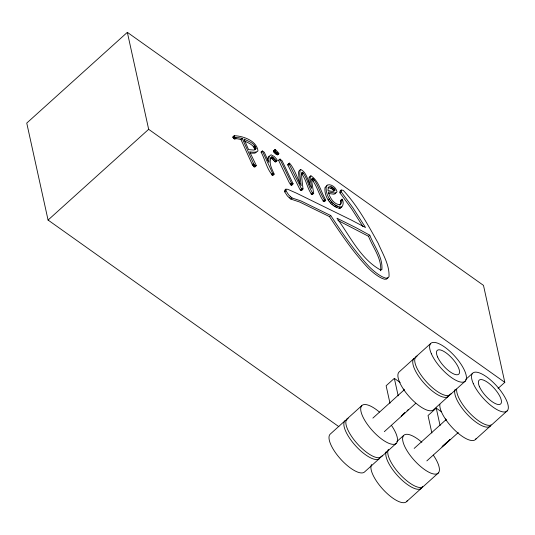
<?xml version="1.0" encoding="UTF-8"?>
<svg xmlns="http://www.w3.org/2000/svg" width="535" height="535" viewBox="0 0 535 535"><rect width="100%" height="100%" fill="white"/><g stroke="black" fill="none" stroke-linecap="round" stroke-linejoin="round"><path stroke-width="0.8" d="M273.539 151.592L273.566 150.837L274.796 149.726L275.518 149.733L278.153 152.428L278.788 153.746L277.558 154.856L275.746 153.946L273.94 152.174L273.539 151.592L275.518 149.733M274.796 149.726L274.776 150.482L276.007 151.953L278.788 153.746M362.944 226.546L351.716 208.958L339.926 192.827L339.972 191.149L341.203 190.032L343.249 190.346C357.668 205.808 367.98 224.867 378.205 243.278C382.665 253.931 389.614 264.785 389.025 276.662L387.808 278.026L385.722 278.147L382.759 277.03A28.168 10.025 47.9 0 1 369.444 266.945C354.631 251.35 342.574 233.407 330.73 215.518L301.004 200.953L292.063 197.977L288.632 194.887L285.964 190.721L285.877 189.183L287.69 189.29L296.45 193.148L351.361 220.072L365.525 227.542L352.953 207.847L341.156 191.717L341.203 190.032M291.722 185.23L293.006 183.579L282.052 160.707L279.932 159.129L278.702 160.239L278.889 160.935L289.154 182.442L290.973 185.016L291.722 185.23L293.006 183.579M326.979 185.745L325.012 187.544C323.902 196.405 330.877 207.112 340.033 208.289L342.025 206.731C343.537 204.658 343.617 201.247 342.059 199.18C339.571 200.364 341.263 203.4 339.785 205.279M342.059 199.18L341.718 202.39L340.394 204.731C333.86 204.785 329.7 197.609 328.269 191.925L335.084 193.102L336.415 192.647L337.003 191.724C336.214 187.818 331.479 183.645 327.38 184.983L326.25 186.434C325.14 195.295 332.115 206.002 341.27 207.172M267.594 160.179L268.209 157.19L268.931 156.24M380.653 270.784C381.836 258.392 372.781 247.404 368.548 236.309L337.919 220.407M272.95 175.253L272.743 175.433C266.878 169.401 265.079 159.43 261.087 152.067L262.324 150.957L264.303 152.288L268.891 162.466L268.958 157.638L269.439 156.08L271.078 154.789L274.161 156.461L276.782 159.276L277.09 160.714L276.394 160.774L272.389 157.016L271.8 156.889L270.57 157.999L272.322 158.975L275.164 161.891L275.859 161.824L275.98 161.135M242.188 138.391L240.957 139.501L236.951 138.732L234.223 138.879L232.859 137.301L234.203 135.716C243.077 135.95 256.68 140.705 257.97 150.796L257.522 151.385C255.108 152.669 252.259 152.161 249.664 151.813L256.151 165.215L256.058 165.843L254.58 165.168L253.476 163.376L242.188 138.391L238.189 137.622L235.453 137.762L234.089 136.191L234.203 135.716M325.681 200.531L324.952 200.464C320.171 194.051 318.619 185.297 313.443 178.937L312.206 180.048C317.389 186.407 318.94 195.161 323.715 201.575L324.451 201.641L325.681 200.531L325.608 199.742C320.98 192.045 318.96 180.837 310.949 175.814L309.21 177.332L308.956 178.309L309.431 184.073M310.949 175.814L310.44 176.222L310.18 178.75L311.611 188.246C307.973 182.435 307.324 172.671 300.683 169.428L300.075 170.07L299.774 173.714L301.205 185.719C297.139 178.376 295.059 169.508 289.542 163.135L287.89 164.432L287.937 165.154L299.821 189.31L301.018 190.433L301.586 190.467L302.971 188.808L301.432 174.357L301.613 173.026L302.014 172.377L302.636 172.417C307.692 178.349 308.254 187.297 312.962 193.322L313.697 193.389L311.724 181.265L312.159 178.255L313.443 178.937M301.586 190.467L302.971 188.808M277.558 154.856L278.916 153.398M341.397 206.824L340.033 208.289M335.773 192.834L335.184 193.757L333.853 194.212L328.323 193.429M255.991 148.61L255.289 149.586L253.804 150.067L248.561 149.606L243.98 139.006C248.18 141.327 255.088 143.106 255.991 148.61L254.76 149.72C254.031 144.697 247.946 142.825 244.06 140.718M240.957 139.501L252.246 164.486L253.985 166.8L254.827 166.953L254.921 166.325M387.795 277.772L386.578 279.136L384.484 279.257L381.529 278.14A28.168 10.025 47.9 0 1 368.207 268.055C353.401 252.46 341.343 234.517 329.5 216.628L299.767 202.063L290.833 199.087L287.402 195.997L284.727 191.831L284.647 190.293L285.877 189.183M498.058 388.437L504.806 382.351L483.486 285.382L127.343 32.341L26.75 123.083L48.07 220.052L338.842 426.649M48.07 220.052L148.663 129.31L127.343 32.341M232.859 137.301L234.089 136.191M233.467 138.237L234.704 137.127M234.223 138.879L235.453 137.762M234.858 138.98L236.089 137.869M253.376 146.53L254.613 145.42M254.005 147.332L255.235 146.222M254.446 148.135L255.676 147.025M254.734 149.004L255.964 147.894M252.246 164.486L253.476 163.376M252.727 165.389L253.958 164.278M253.343 166.278L254.58 165.168M253.985 166.8L255.215 165.689M254.827 166.953L256.245 165.629M273.94 152.174L275.177 151.064M274.776 153.063L276.007 151.953M271.158 158.126L272.389 157.016M275.746 153.946L276.976 152.829M276.562 154.488L277.792 153.378M272.322 158.975L273.552 157.865M273.472 160.186L274.702 159.076M274.455 161.309L275.685 160.192M275.164 161.891L276.394 160.774M275.859 161.824L277.09 160.714M280.4 159.169L278.702 160.239M271.372 174.41L272.603 173.3L262.324 150.957M271.82 174.952L273.051 173.842L274.181 174.142C271.934 168.799 268.276 163.035 271.305 157.163L271.8 156.889M272.215 175.259L273.445 174.149M272.743 175.433L274.181 174.142M289.542 163.135L287.89 164.432M287.937 165.154L289.167 164.044L289.121 163.322M300.683 169.428L298.844 171.18L298.543 172.611L299.513 183.632M302.636 172.417L301.406 173.527C306.461 179.459 307.023 188.407 311.731 194.439L312.467 194.499L313.697 193.389M290.204 184.194L291.435 183.084L279.932 159.129M302.108 174.169L303.338 173.059M290.973 185.016L292.204 183.9L292.959 184.12M284.727 191.831L285.964 190.721M289.181 197.91L290.411 196.8M311.43 179.406L312.661 178.295M300.282 189.985L301.513 188.875L302.823 189.357M290.833 199.087L292.063 197.977M301.018 190.433L302.248 189.323M313.162 181.278L314.399 180.161M311.049 193.924L312.286 192.814M311.731 194.439L312.962 193.322M328.029 187.691L330.677 188.133L331.907 187.023L334.522 189.076L334.997 190.507C332.977 192.058 330.095 191.082 327.922 190.36L328.43 187.163L330.423 186.488L331.907 187.023M330.677 188.133L331.62 188.695L332.85 187.584M331.62 188.695L332.529 189.41L333.766 188.3M334.997 189.838L333.766 190.948L333.292 190.186L334.522 189.076M323.04 201.066L324.27 199.956M323.715 201.575L324.952 200.464M328.243 200.023L329.48 198.913M329.406 201.641L330.637 200.531M339.926 192.827L341.156 191.717M330.69 203.126L331.927 202.016M332.048 204.457L333.278 203.347M333.405 205.607L334.636 204.497M340.675 200.638L341.905 199.522M342.367 199.475L341.136 200.585L340.828 200.291M340.695 201.213L341.925 200.097M334.776 206.584L336.013 205.473M336.161 207.379L337.391 206.269M329.5 216.628L330.73 215.518M339.009 208.356L340.24 207.246M368.548 236.309L369.779 235.199C374.012 246.294 383.067 257.281 381.883 269.667L380.525 269.961C360.496 258.98 349.997 236.029 336.963 218.206L356.203 227.783L369.779 235.199M344.921 420.864L330.062 434.273A25.56 9.102 47.9 0 0 341.256 459.786A25.56 9.102 47.9 0 0 364.756 471.776L379.623 458.368M346.894 419.086L361.754 405.677M413.816 358.711L398.956 372.119A25.56 9.102 47.9 0 0 410.151 397.639A25.56 9.102 47.9 0 0 433.651 409.629L448.517 396.221M415.789 356.932L430.648 343.523M400.147 382.471L394.342 378.352L386.13 385.762L389.975 403.236M372.888 418.096L404.313 389.747M402.313 414.919L404.661 412.806M401.277 416.069L404.794 412.9M407.142 410.78L408.185 409.629M384.317 431.671L415.742 403.323M396.843 441.589L403.657 435.443M465.738 379.442L472.552 373.296M381.595 456.589L396.455 443.181M450.49 394.442L465.35 381.034M441.402 411.783L436.246 408.118L428.033 415.528L431.872 433.002M414.17 448.417L446.21 419.514M442.458 446.277L447.146 442.044M448.323 440.987L450.082 439.402M441.997 446.899L450.209 439.489M426.836 460.889L458.261 432.534M406.66 501.549L421.52 488.141M438.352 472.953L423.493 486.362A25.56 9.102 47.9 0 1 400.561 474.98A25.56 9.102 47.9 0 1 388.43 449.333M475.555 439.395L490.414 425.987M507.247 410.806L492.387 424.208A25.56 9.102 47.9 0 1 471.201 414.612A25.56 9.102 47.9 0 1 456.683 389.092M309.21 177.332L309.718 176.924M256.292 152.495L254.653 153.17L249.945 153.15M232.966 136.826L233.835 136.612M273.566 150.837L274.288 150.843M261.087 152.067L261.882 152.261M148.663 129.31L504.806 382.351M332.529 189.41L333.292 190.186M291.435 183.084L292.204 183.9M272.603 173.3L273.051 173.842M301.513 188.875L289.167 164.044M445.668 418.838L446.023 420.43M436.246 408.118L440.084 425.592M403.771 389.072L404.119 390.657M394.342 378.352L398.187 395.826M451.139 393.399A25.56 9.102 47.9 0 1 426.609 382.037A25.56 9.102 47.9 0 1 417.119 356.042M380.492 456.689A25.56 9.102 47.9 0 1 355.561 445.762A25.56 9.102 47.9 0 1 347.101 419.748M382.244 455.546A25.56 9.102 47.9 0 1 357.714 444.184A25.56 9.102 47.9 0 1 348.225 418.196M391.426 425.358A25.56 9.102 47.9 0 1 388.784 443.288A25.56 9.102 47.9 0 1 361.366 412.946A25.56 9.102 47.9 0 1 379.355 412.003M449.387 394.536A25.56 9.102 47.9 0 1 424.456 383.615A25.56 9.102 47.9 0 1 415.996 357.601M491.07 424.944A25.56 9.102 47.9 0 1 469.235 416.384A25.56 9.102 47.9 0 1 455.064 389.527M476.21 438.352A25.56 9.102 47.9 0 1 455.559 430.936A25.56 9.102 47.9 0 1 439.85 404.279M433.323 455.131A25.56 9.102 47.9 0 1 430.514 472.987A25.56 9.102 47.9 0 1 403.163 442.358A25.56 9.102 47.9 0 1 421.861 442.291M407.316 500.506A25.56 9.102 47.9 0 1 384.886 491.357A25.56 9.102 47.9 0 1 371.598 464.52M422.389 486.455A25.56 9.102 47.9 0 1 400.929 479.113A25.56 9.102 47.9 0 1 386.17 451.674M431.384 353.802A25.56 9.102 47.9 0 0 463.17 382.144A25.56 9.102 47.9 0 0 449.447 350.893A25.56 9.102 47.9 0 0 431.384 353.802M437.577 356.965A16.03 5.711 47.9 0 0 457.512 374.741A16.03 5.711 47.9 0 0 448.912 355.14A16.03 5.711 47.9 0 0 437.577 356.965M473.281 383.568A25.56 9.102 47.9 0 0 505.067 411.917A25.56 9.102 47.9 0 0 491.351 380.666A25.56 9.102 47.9 0 0 473.281 383.568M479.48 386.731A16.03 5.711 47.9 0 0 499.409 404.507A16.03 5.711 47.9 0 0 490.809 384.906A16.03 5.711 47.9 0 0 479.48 386.731"/></g></svg>
